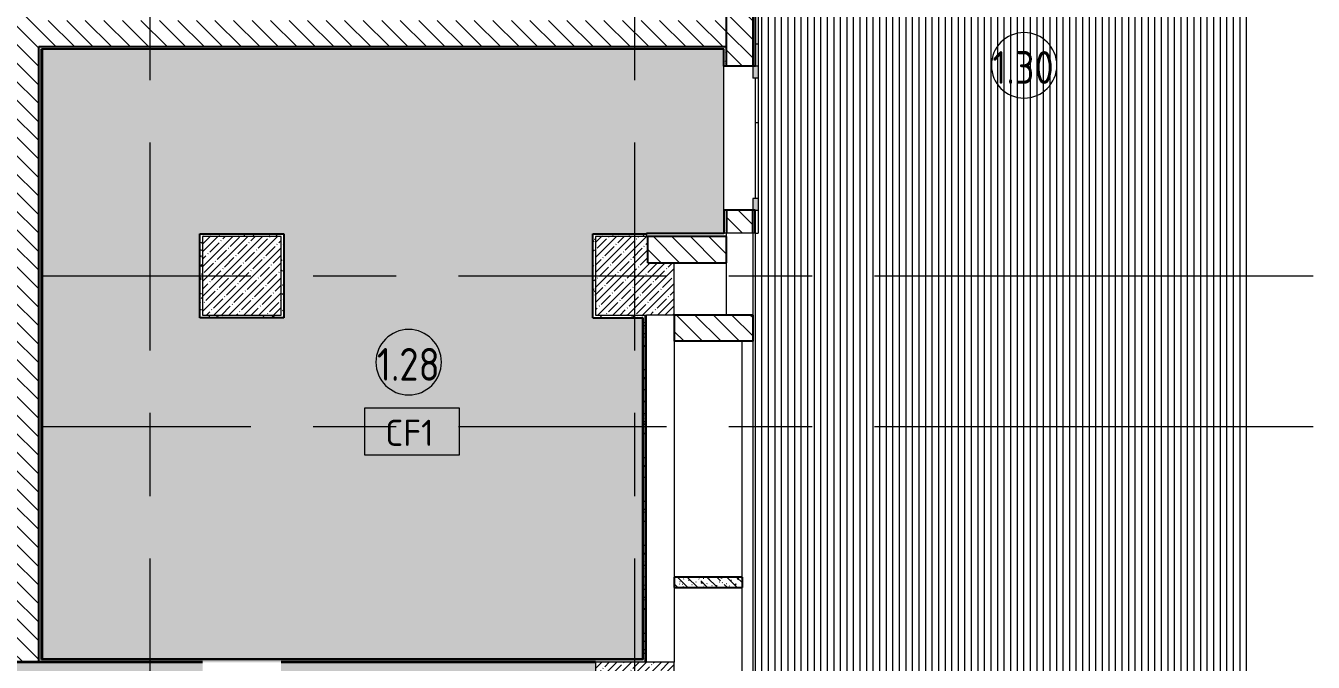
# Model space of a CAD drawing. Header units: millimetres. Extents: x -4196 to 190310, y -8553 to 29000.
# Drawn here: x 28660 to 38490, y 15200 to 20059 of the extents above; entities that cross this region are included whole.
import ezdxf

# ---------------------------------------------------------------- set-up
doc = ezdxf.new("R2010")
doc.units = ezdxf.units.MM
doc.linetypes.add('Осевая', pattern=[3175, 635, -476.25, 1587.5, -476.25])
for name, color, linetype, lineweight in [('A-AREA-IDEN', 7, 'Continuous', 9), ('A-CLNG', 7, 'Continuous', 9), ('A-CLNG-IDEN', 7, 'Continuous', 9), ('A-CLNG-PATT', 7, 'Continuous', 9), ('A-FLOR', 7, 'Continuous', 9), ('A-FLOR-PATT', 7, 'Continuous', 9), ('I-WALL', 7, 'Continuous', 9), ('S-COLS', 7, 'Continuous', 9), ('Оси', 7, 'Continuous', 9), ('Оси-2', 7, 'Осевая', 9)]:
    doc.layers.add(name, color=color, linetype=linetype, lineweight=lineweight)
for name, color, linetype, lineweight, true_color in [('A-WALL-1', 7, 'Continuous', 35, 0x3c3c3c), ('A-WALL-2', 7, 'Continuous', 25, 0x3c3c3c), ('A-WALL-FNSH-2', 7, 'Continuous', 13, 0x3c3c3c)]:
    doc.layers.add(name, color=color, linetype=linetype, lineweight=lineweight, true_color=true_color)
doc.styles.add('GOST Common', font='GOST_Common.ttf', dxfattribs={"width": 0.9, "height": 250})
doc.styles.add('GOST Common_1', font='GOST_Common.ttf', dxfattribs={"height": 200})
pattern_1 = [(135, (0, 0), (-70.71068, -70.71068), [])]
pattern_2 = [(45, (0, 0), (-57.02463, 57.02463), []), (45, (57.025, 0), (-57.02463, 57.02463), [100.806, -20.161, 3.353, -16.808])]
pattern_3 = [(0, (0, 0), (121.92, 30.48), [10.058, -81.382, 10.058, -81.382, -487.68]), (0, (0, 0), (121.92, 30.48), [-182.88, 10.058, -172.822, 10.058, -81.382, -213.36]), (0, (0, 0), (121.92, 30.48), [-457.2, 10.058, -50.902, 10.058, -142.342]), (120, (45.72, 15.24), (-87.356454, 90.345817), [10.058, -81.382, 10.058, -81.382, -487.68]), (120, (45.72, 15.24), (-87.356454, 90.345817), [-182.88, 10.058, -172.822, 10.058, -81.382, -213.36]), (120, (45.72, 15.24), (-87.356454, 90.345817), [-457.2, 10.058, -50.902, 10.058, -142.342]), (240, (60.96, 76.2), (-34.563546, -120.825817), [10.058, -81.382, 10.058, -81.382, -487.68]), (240, (60.96, 76.2), (-34.563546, -120.825817), [-182.88, 10.058, -172.822, 10.058, -81.382, -213.36]), (240, (60.96, 76.2), (-34.563546, -120.825817), [-457.2, 10.058, -50.902, 10.058, -142.342])]

# ---------------------------------------------------------------- blocks, each defined once
blk = doc.blocks.new('BSC_Колонна _Прямоугольная - 600х600-V19-План потолков с обозначением видов отделки и геометрии 1 этажа в осях 1-12')
at = {"layer": 'S-COLS'}
h = blk.add_hatch(dxfattribs=at)
h.set_pattern_fill('FP_35', color=256, style=0, pattern_type=2)
h.set_pattern_definition([(45, (-33310, -18150), (-57.02463, 57.02463), []), (45, (-33252.975, -18150), (-57.02463, 57.02463), [100.806, -20.161, 3.353, -16.808])])
h.paths.add_polyline_path([(100.5, -300), (300, -300), (300, 100), (100.5, 100), (100.5, 300), (-300, 300), (-300, -300), (90, -300)])
for p, q in [((90, 300), (-300, 300)), ((-300, 300), (-300, -300)), ((300, -300), (300, 100)), ((-300, -300), (90, -300))]:
    blk.add_line(p, q, dxfattribs=at)
blk = doc.blocks.new('BSC_Колонна _Прямоугольная - 600х600-V27-План потолков с обозначением видов отделки и геометрии 1 этажа в осях 1-12')
at = {"layer": 'S-COLS'}
h = blk.add_hatch(dxfattribs=at)
h.set_pattern_fill('FP_38', color=256, style=0, pattern_type=2)
h.set_pattern_definition([(45, (-33310, -14900), (-57.02463, 57.02463), []), (45, (-33252.975, -14900), (-57.02463, 57.02463), [100.806, -20.161, 3.353, -16.808])])
h.paths.add_polyline_path([(59, -300), (300, -300), (300, 300), (-300, 300), (-300, -300)])
for p, q in [((300, 300), (-300, 300)), ((-300, 300), (-300, -300)), ((300, -300), (300, 300)), ((-300, -300), (300, -300))]:
    blk.add_line(p, q, dxfattribs=at)
blk = doc.blocks.new('BSC_Колонна _Прямоугольная - 600х600-23728797-План потолков с обозначением видов отделки и геометрии 1 этажа в осях 1-12')
at = {"layer": 'S-COLS'}
h = blk.add_hatch(dxfattribs=at)
h.set_pattern_fill('FP_58', color=256, style=0, pattern_type=2)
h.set_pattern_definition([(45, (-30310, -18150), (-57.02463, 57.02463), []), (45, (-30252.975, -18150), (-57.02463, 57.02463), [100.806, -20.161, 3.353, -16.808])])
h.paths.add_polyline_path([(-300, -300), (300, -300), (300, 300), (-300, 300), (-300, 295.3)])
for p, q in [((300, 300), (-300, 300)), ((-300, 300), (-300, -300)), ((300, -300), (300, 300)), ((-300, -300), (300, -300))]:
    blk.add_line(p, q, dxfattribs=at)
blk = doc.blocks.new('BSC_Колонна _Прямоугольная - 600х600-V66-План потолков с обозначением видов отделки и геометрии 1 этажа в осях 1-12')
at = {"layer": 'S-COLS'}
for p, q in [((300, 300), (-300, 300)), ((-300, 300), (-300, -300)), ((300, -300), (300, 300)), ((-300, -300), (300, -300))]:
    blk.add_line(p, q, dxfattribs=at)
blk = doc.blocks.new('Марка_Помещения - Номер-25198446-План потолков с обозначением видов отделки и геометрии 1 этажа в осях 1-12')
at = {"layer": 'A-AREA-IDEN'}
for start, end in [(360, 180), (180, 360)]:
    blk.add_arc((0, 0), 2.5, start, end, dxfattribs=at)
blk = doc.blocks.new('М_потолков - Марка_ Имя типа-25382930-План потолков с обозначением видов отделки и геометрии 1 этажа в осях 1-12')
at = {"layer": 'A-CLNG-IDEN'}
for p, q in [((3.625, 1.984375), (-3.625, 1.984375)), ((-3.625, 1.984375), (-3.625, -1.59375)), ((3.625, -1.59375), (3.625, 1.984375)), ((-3.625, -1.59375), (3.625, -1.59375))]:
    blk.add_line(p, q, dxfattribs=at)

msp = doc.modelspace()

# ---------------------------------------------------------------- hatches: boundary and pattern name
at = {"layer": 'A-CLNG-PATT'}
h = msp.add_hatch(dxfattribs=at)
h.set_pattern_fill('FP_83', color=256, style=0, pattern_type=2)
h.set_pattern_definition([(90, (14981, 17631.64), (-50, 3e-15), [])])
h.paths.add_polyline_path([(28707.9, 7920), (33010, 7920), (33010, 13760), (28060, 13760), (28060, 10880), (22570, 10880), (22570, 11880), (20281, 11880), (20281, 7920), (20494.8, 7920), (20494.7, 7956.4), (20630, 7920), (27381.6, 7920)])
h.paths.add_polyline_path([(33610, 7920), (37991.9, 7920), (37991.9, 10680), (37970, 10680), (37970, 11220), (37991.9, 11220), (37991.9, 23003), (37619, 23004), (37619, 23380), (34560, 23380), (34560, 23000), (34250.8, 23000), (34250.8, 18475.5), (34230, 18475.5), (34230, 13760), (33610, 13760), (33610, 8020.1)])
h = msp.add_hatch(color=256, dxfattribs=at)
h.paths.add_polyline_path([(28789, 15229), (33369, 15229), (33369, 17829), (32989, 17829), (32990, 18470), (33400, 18470), (33400, 18475.5), (33990, 18475.5), (33989, 19880), (28789, 19880), (28789, 16681)])
h.paths.add_polyline_path([(30034.2, 17829), (29989, 17829), (29990, 18470), (30631, 18470), (30631, 17829)])
at = {"layer": 'A-FLOR-PATT'}
h = msp.add_hatch(dxfattribs=at)
h.set_pattern_fill('FP_81', color=256, style=0, pattern_type=2)
h.set_pattern_definition([(0, (27309.74, 15720), (0, 600), []), (90, (27309.74, 15720), (-600, 4e-14), [])])
h.paths.add_polyline_path([(34230, 18475.5), (34250.8, 18475.5), (34250.8, 18650), (34230, 18650), (34230, 18513.3)])
h.paths.add_polyline_path([(34230, 18740), (34250.8, 18740), (34250.8, 19657.7), (34230, 19658.9), (34230, 18846.2)])
h.paths.add_polyline_path([(34250.8, 19747.7), (34250.8, 23000), (34560, 23000), (34560, 23004), (34230, 23003), (34230, 19748.9)])
h.paths.add_polyline_path([(37991.9, 23003), (37991.9, 23004), (37620, 23003)])
h = msp.add_hatch(color=256, dxfattribs=at)
h.paths.add_polyline_path([(34210, 18650), (34250.8, 18650), (34250.8, 18740), (34210, 18740)])
h.paths.add_polyline_path([(34250.8, 19657.7), (34250.8, 19747.7), (34211, 19750), (34211, 19660), (34230, 19658.9)])
at = {"layer": 'I-WALL'}
h = msp.add_hatch(dxfattribs=at)
h.set_pattern_fill('FP_19', color=256, style=0, pattern_type=2)
h.set_pattern_definition(pattern_1)
h.paths.add_polyline_path([(28560, 15200.2), (28760, 15200.2), (28760, 26500), (28560, 26500), (28560, 15210)])
h = msp.add_hatch(dxfattribs=at)
h.set_pattern_fill('FP_19', color=256, style=0, pattern_type=2)
h.set_pattern_definition(pattern_1)
h.paths.add_polyline_path([(34210, 18475.5), (34210, 18650), (34010, 18650), (34010, 18475.5), (34013.1, 18475.5)])
h.paths.add_polyline_path([(34013.1, 19750), (34210, 19750), (34210, 23400), (34010, 23400), (34010, 19750)])
h = msp.add_hatch(dxfattribs=at)
h.set_pattern_fill('FP_80', color=256, style=0, pattern_type=2)
h.set_pattern_definition(pattern_3)
h.paths.add_polyline_path([(34230, 18475.5), (34230, 18650), (34210, 18650), (34210, 18475.5)])
h.paths.add_polyline_path([(34210, 19750), (34230, 19750), (34230, 23004), (34210, 23004), (34210, 21011.4)])
h = msp.add_hatch(dxfattribs=at)
h.set_pattern_fill('FP_19', color=256, style=0, pattern_type=2)
h.set_pattern_definition(pattern_1)
h.paths.add_polyline_path([(33389, 19900), (34010, 19900), (34010, 20100), (28760, 20100), (28760, 19900), (32989, 19900)])
h = msp.add_hatch(dxfattribs=at)
h.set_pattern_fill('FP_80', color=256, style=0, pattern_type=2)
h.set_pattern_definition(pattern_3)
h.paths.add_polyline_path([(28760, 15220), (28780, 15221), (28780, 19900), (28760, 19900), (28760, 15229)])
h = msp.add_hatch(dxfattribs=at)
h.set_pattern_fill('FP_80', color=256, style=0, pattern_type=2)
h.set_pattern_definition(pattern_3)
h.paths.add_polyline_path([(28780, 19880), (34010, 19880), (34010, 19900), (28780, 19900)])
h = msp.add_hatch(dxfattribs=at)
h.set_pattern_fill('FP_80', color=256, style=0, pattern_type=2)
h.set_pattern_definition(pattern_3)
h.paths.add_polyline_path([(34010, 18475.5), (34010, 18650), (33990, 18650), (33990, 18475.5)])
h.paths.add_polyline_path([(33990, 19750), (34010, 19750), (34010, 19880), (33990, 19880)])
h = msp.add_hatch(dxfattribs=at)
h.set_pattern_fill('FP_80', color=256, style=0, pattern_type=2)
h.set_pattern_definition(pattern_3)
h.paths.add_polyline_path([(29990, 18450), (30610, 18450), (30610, 18470), (29990, 18470), (29990, 18468.8)])
h = msp.add_hatch(dxfattribs=at)
h.set_pattern_fill('FP_80', color=256, style=0, pattern_type=2)
h.set_pattern_definition(pattern_3)
h.paths.add_polyline_path([(29990, 17830), (30010, 17830), (30010, 18450), (29990, 18450), (29990, 17850)])
h = msp.add_hatch(dxfattribs=at)
h.set_pattern_fill('FP_80', color=256, style=0, pattern_type=2)
h.set_pattern_definition(pattern_3)
h.paths.add_polyline_path([(30630, 17850), (30630, 18470), (30610, 18470), (30610, 17850)])
h = msp.add_hatch(dxfattribs=at)
h.set_pattern_fill('FP_80', color=256, style=0, pattern_type=2)
h.set_pattern_definition(pattern_3)
h.paths.add_polyline_path([(33400, 18450), (33400, 18470), (32990, 18470), (32990, 18450), (33369, 18450)])
h = msp.add_hatch(dxfattribs=at)
h.set_pattern_fill('FP_80', color=256, style=0, pattern_type=2)
h.set_pattern_definition(pattern_3)
h.paths.add_polyline_path([(32990, 17830), (33010, 17830), (33010, 18450), (32990, 18450)])
h = msp.add_hatch(dxfattribs=at)
h.set_pattern_fill('FP_19', color=256, style=0, pattern_type=2)
h.set_pattern_definition(pattern_1)
h.paths.add_polyline_path([(33410.5, 18250), (34010, 18250), (34010, 18450), (33410.5, 18450)])
h = msp.add_hatch(dxfattribs=at)
h.set_pattern_fill('FP_80', color=256, style=0, pattern_type=2)
h.set_pattern_definition(pattern_3)
h.paths.add_polyline_path([(30610, 17830), (30630, 17830), (30630, 17850), (30010, 17850), (30010, 17830), (30034.2, 17830)])
h = msp.add_hatch(dxfattribs=at)
h.set_pattern_fill('FP_80', color=256, style=0, pattern_type=2)
h.set_pattern_definition(pattern_3)
h.paths.add_polyline_path([(33010, 17830), (33390.5, 17830), (33390.5, 17850), (33010, 17850)])
h = msp.add_hatch(dxfattribs=at)
h.set_pattern_fill('FP_80', color=256, style=0, pattern_type=2)
h.set_pattern_definition(pattern_3)
h.paths.add_polyline_path([(33390.5, 15220), (33390.5, 17830), (33370.5, 17829), (33370.5, 15220)])
h = msp.add_hatch(dxfattribs=at)
h.set_pattern_fill('FP_1', color=256, style=0, pattern_type=2)
h.set_pattern_definition(pattern_2)
h.paths.add_polyline_path([(33400, 15200), (33400, 17850), (33390.5, 17850), (33390.5, 15200)])
h = msp.add_hatch(dxfattribs=at)
h.set_pattern_fill('FP_19', color=256, style=0, pattern_type=2)
h.set_pattern_definition(pattern_1)
h.paths.add_polyline_path([(33610.5, 17650), (34210, 17650), (34210, 17850), (33610.5, 17850)])
h = msp.add_hatch(dxfattribs=at)
h.set_pattern_fill('FP_39', color=256, style=0, pattern_type=2)
h.set_pattern_definition([(135, (0, 0), (-75.43415, -75.43415), [106.68, -17.78, 3.556, -17.78]), (135, (0, 75.39), (-75.43415, -75.43415), []), (50, (0, 0), (127.52922, -11.15758), [13.335, -146.685]), (355, (0, 0), (-24.66966, 133.74002), [10.668, -117.348]), (100.451, (10.63, -0.93), (102.85973, 122.5818), [11.333, -124.663]), (46.184, (0, 35.56), (189.75516, -29.43036), [20.002, -220.027]), (96.636, (15.81, 33.1), (166.1822, 173.1996), [17, -186.995]), (351.184, (0, 35.56), (166.1839, 173.1976), [16.002, -176.022]), (21, (17.78, 26.67), (106.13027, -71.58603), [13.335, -146.685]), (326, (17.78, 26.67), (43.26188, 128.93175), [10.668, -117.348]), (71.451, (26.62, 20.7), (149.39198, 57.34505), [11.333, -124.663]), (37.5, (0, 0), (2.16223, 59.18836), [3.353, -112.573, 3.353, -115.773, -117.793]), (37.5, (0, 0), (2.16223, 59.18836), [-235.052, 3.353, -114.44]), (7.5, (0, 0), (46.77386, 70.12615), [3.353, -64.567, 3.353, -109.906, -44.894]), (7.5, (0, 0), (46.77386, 70.12615), [-181.178, 3.353, -41.542]), (327.5, (-39.65, 0), (94.91367, -4.010093), [3.353, -41.097, 3.353, -135.331, -184.023]), (327.5, (-39.65, 0), (94.91367, -4.010093), [-183.134, 3.353, -180.67]), (317.5, (-57.43, 0), (103.69057, 17.79882), [3.353, -54.432, 3.353, -88.748, -130.683]), (317.5, (-57.43, 0), (103.69057, 17.79882), [-149.885, 3.353, -127.33])])
h.paths.add_polyline_path([(34130, 15770), (34130, 15850), (33610.5, 15850), (33610.5, 15770)])
h = msp.add_hatch(dxfattribs=at)
h.set_pattern_fill('FP_1', color=256, style=0, pattern_type=2)
h.set_pattern_definition(pattern_2)
h.paths.add_polyline_path([(22570, 14980), (25810, 14980), (25810, 15200), (22510, 15200), (22510, 14980), (22569, 14980)])
h.paths.add_polyline_path([(26410, 14980), (30010, 14980), (30010, 15195.5), (30000, 15195.5), (30000, 15200), (26410, 15200), (26410, 15058.8)])
h.paths.add_polyline_path([(33010, 14980), (33010, 15195.5), (30610, 15195.5), (30610, 14980), (32686.8, 14980)])
h = msp.add_hatch(dxfattribs=at)
h.set_pattern_fill('FP_80', color=256, style=0, pattern_type=2)
h.set_pattern_definition(pattern_3)
h.paths.add_polyline_path([(30662.3, 15200), (33390.5, 15200), (33390.5, 15220), (28760, 15220), (28760, 15200.2), (30631, 15200)])
h = msp.add_hatch(dxfattribs=at)
h.set_pattern_fill('FP_1', color=256, style=0, pattern_type=2)
h.set_pattern_definition(pattern_2)
h.paths.add_polyline_path([(31010, 15195.5), (33010, 15195.5), (33010, 15200), (30610, 15200), (30610, 15195.5), (30790, 15195.5)])
h.paths.add_polyline_path([(30000, 15195.5), (30010, 15195.9), (30010, 15200), (30000, 15200)])

# ---------------------------------------------------------------- linework, layer by layer
at = {"layer": 'A-CLNG'}
for p, q in [((34250.8, 23000), (34250.8, 18475.5)), ((28789, 19880), (28789, 15229)), ((33990, 18650), (33990, 19750)), ((33400, 18470), (33400, 18475.5)), ((33990, 18475.5), (33400, 18475.5)), ((34230, 18475.5), (34250.8, 18475.5)), ((33369, 15229), (33369, 17829)), ((28789, 15229), (33369, 15229))]:
    msp.add_line(p, q, dxfattribs=at)
at = {"layer": 'A-FLOR'}
for p, q in [((34211, 19750), (34211, 19660)), ((34230, 19658.9), (34230, 18740)), ((34250.8, 18740), (34210, 18740)), ((34210, 18740), (34210, 18650)), ((34231, 18650), (34250.8, 18650)), ((30010, 15220), (30010, 15229)), ((30610, 15229), (30610, 15220))]:
    msp.add_line(p, q, dxfattribs=at)
for radius, start, end in [(1000, 87.65545, 89.9427), (910, 87.42341, 89.93704)]:
    msp.add_arc((34210, 18750), radius, start, end, dxfattribs=at)
at = {"layer": 'A-WALL-1'}
for p, q in [((33390.5, 17850), (33390.5, 15200)), ((30010, 15200), (26410, 15200)), ((29995, 15200), (29995, 15200.2)), ((33010, 15200), (30610, 15200))]:
    msp.add_line(p, q, dxfattribs=at)
at = {"layer": 'A-WALL-2'}
for p, q in [((34010, 19750), (34010, 23400)), ((34210, 23004), (34210, 19750)), ((34230, 23024), (34230, 19750)), ((28760, 15200.2), (28760, 19900)), ((28760, 19900), (34010, 19900)), ((33990, 19880), (28780, 19880)), ((28780, 15220), (28780, 19880)), ((33990, 19750), (33990, 19880)), ((34230, 19750), (33990, 19750)), ((34230, 18650), (33990, 18650)), ((33990, 18650), (33990, 18475.5)), ((34010, 18650), (34010, 18475.5)), ((34210, 18475.5), (34210, 18650)), ((34230, 18475.5), (34230, 18650)), ((29990, 18470), (30630, 18470)), ((29990, 17830), (29990, 18470)), ((30630, 18470), (30630, 17830)), ((32990, 18470), (33400, 18470)), ((32990, 17830), (32990, 18470)), ((34010, 18450), (33410.5, 18450)), ((33410.5, 18250), (33410.5, 18450)), ((34010, 18250), (34010, 18450)), ((33410.5, 18250), (34010, 18250)), ((30630, 17830), (29990, 17830)), ((32990, 17830), (33370.5, 17830)), ((33370.5, 17830), (33370.5, 15220)), ((34210, 17850), (33610.5, 17850)), ((33610.5, 17850), (33610.5, 17650)), ((34210, 17850), (34210, 17650)), ((34210, 17650), (33610.5, 17650)), ((34130, 15850), (33610.5, 15850)), ((33610.5, 15850), (33610.5, 15770)), ((34130, 15850), (34130, 15770)), ((33610.5, 15770), (34130, 15770)), ((33370.5, 15220), (28780, 15220))]:
    msp.add_line(p, q, dxfattribs=at)
at = {"layer": 'A-WALL-FNSH-2'}
for p, q in [((34231, 19750), (34231, 23003)), ((28781, 19879), (28781, 15221)), ((33989, 19879), (28781, 19879)), ((33989, 19879), (33989, 19750)), ((33989, 19750), (33990, 19750)), ((34230, 19750), (34231, 19750)), ((33989, 18650), (33989, 18471)), ((33989, 18650), (33990, 18650)), ((34230, 18650), (34231, 18650)), ((34231, 18475.5), (34231, 18650)), ((29989, 18471), (30631, 18471)), ((29989, 17829), (29989, 18471)), ((30631, 18471), (30631, 17829)), ((33989, 18471), (32989, 18471)), ((32989, 17829), (32989, 18471)), ((33990, 18470), (33400, 18470)), ((33990, 18470), (33990, 18475.5)), ((30631, 17829), (29989, 17829)), ((33369.5, 17829), (32989, 17829)), ((33369.5, 15221), (33369.5, 17829)), ((28781, 15221), (33369.5, 15221))]:
    msp.add_line(p, q, dxfattribs=at)
at = {"layer": 'I-WALL'}
for p, q in [((33400, 18470), (33400, 18450)), ((33410.5, 18450), (33400, 18450)), ((34230, 18475.5), (33990, 18475.5)), ((34010, 18450), (34010, 18475.5)), ((34210, 18475.5), (34210, 17850)), ((34230, 18475.5), (34230, 13760)), ((34010, 17850), (34010, 18250)), ((33400, 15200), (33400, 17850)), ((33610.5, 17850), (33400, 17850)), ((33610.5, 17650), (33610.5, 15850)), ((34130, 15850), (34130, 17650)), ((34210, 17650), (34210, 13980)), ((33610.5, 15770), (33610.5, 15200)), ((34130, 13980), (34130, 15770)), ((29995, 15200.2), (30000, 15200.2)), ((30000, 15200), (30000, 15200.2))]:
    msp.add_line(p, q, dxfattribs=at)
at = {"layer": 'Оси'}
for p, q in [((35990, 18150), (38490, 18150)), ((35990, 17000), (38490, 17000))]:
    msp.add_line(p, q, dxfattribs=at)
at = {"layer": 'Оси-2'}
for p, q in [((29610, 593.7), (29610, 24898.1)), ((33310, 593.7), (33310, 24898.1)), ((-896.3, 18150), (35990, 18150)), ((-896.3, 17000), (35990, 17000))]:
    msp.add_line(p, q, dxfattribs=at)

# ---------------------------------------------------------------- block references
at = {"layer": 'A-AREA-IDEN', "xscale": 99.99999999999993, "yscale": 99.99999999999993, "zscale": 99.99999999999993}
for p in [(36282.3, 19756.7), (31583.5, 17490.7)]:
    msp.add_blockref('Марка_Помещения - Номер-25198446-План потолков с обозначением видов отделки и геометрии 1 этажа в осях 1-12', p, dxfattribs=at)
at = {"layer": 'A-CLNG-IDEN', "xscale": 99.99999999999993, "yscale": 99.99999999999993, "zscale": 99.99999999999993}
msp.add_blockref('М_потолков - Марка_ Имя типа-25382930-План потолков с обозначением видов отделки и геометрии 1 этажа в осях 1-12', (31607.9, 16941.6), dxfattribs=at)
at = {"layer": 'S-COLS'}
for name, p in [('BSC_Колонна _Прямоугольная - 600х600-23728797-План потолков с обозначением видов отделки и геометрии 1 этажа в осях 1-12', (30310, 18150)), ('BSC_Колонна _Прямоугольная - 600х600-V66-План потолков с обозначением видов отделки и геометрии 1 этажа в осях 1-12', (30310, 18150)), ('BSC_Колонна _Прямоугольная - 600х600-V19-План потолков с обозначением видов отделки и геометрии 1 этажа в осях 1-12', (33310, 18150)), ('BSC_Колонна _Прямоугольная - 600х600-V27-План потолков с обозначением видов отделки и геометрии 1 этажа в осях 1-12', (33310, 14900))]:
    msp.add_blockref(name, p, dxfattribs=at)

# ---------------------------------------------------------------- texts
at = {"layer": 'A-AREA-IDEN', "char_height": 250, "width": 606.076, "attachment_point": 1, "style": 'GOST Common'}
for s, insert in [('1.30', (36040.4, 19865.3)), ('1.28', (31341.7, 17599.3))]:
    msp.add_mtext(s, dxfattribs=dict(at, insert=insert))
at = {"layer": 'A-CLNG-IDEN', "insert": (31405.1, 17051.4), "char_height": 200, "width": 472.996, "attachment_point": 1, "style": 'GOST Common_1'}
msp.add_mtext('CF1', dxfattribs=at)

doc.saveas('drawing.dxf')
